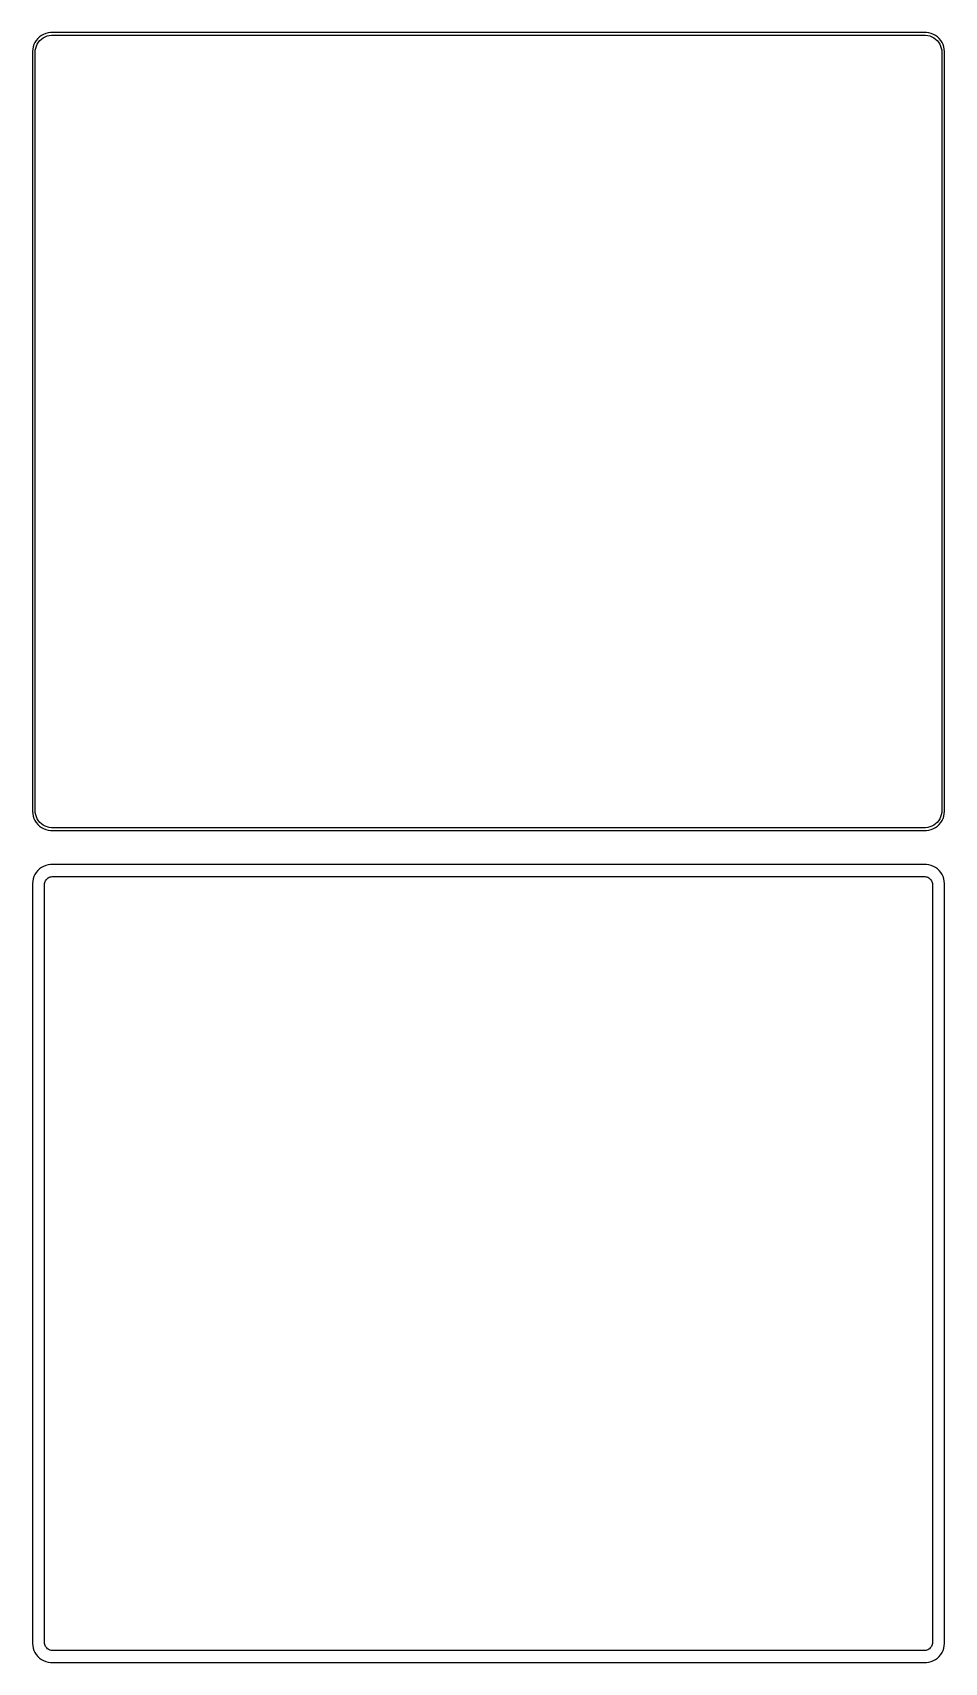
# Model space of a CAD drawing. Header units: metres. Extents: x -120 to 120, y 333 to 762.
import ezdxf

# ---------------------------------------------------------------- set-up
doc = ezdxf.new("R2010")
doc.units = ezdxf.units.M

msp = doc.modelspace()

# ---------------------------------------------------------------- linework, layer by layer
for p, q in [((-119.382, 759.409), (-119.649, 758.841)), ((-119.045, 759.939), (-119.382, 759.409)), ((-118.645, 760.423), (-119.045, 759.939)), ((-118.762, 758.956), (-118.454, 759.441)), ((-118.187, 760.853), (-118.645, 760.423)), ((-118.454, 759.441), (-118.088, 759.884)), ((-117.679, 761.222), (-118.187, 760.853)), ((-118.088, 759.884), (-117.668, 760.278)), ((-117.129, 761.524), (-117.679, 761.222)), ((-117.668, 760.278), (-117.203, 760.616)), ((-117.203, 760.616), (-116.699, 760.893)), ((-116.545, 761.755), (-117.129, 761.524)), ((-116.699, 760.893), (-116.165, 761.104)), ((-115.937, 761.911), (-116.545, 761.755)), ((-116.165, 761.104), (-115.608, 761.247)), ((-115.314, 761.99), (-115.937, 761.911)), ((-115.608, 761.247), (-115.037, 761.319)), ((115.314, 761.99), (-115.314, 761.99)), ((-115.037, 761.319), (115.037, 761.319)), ((115.037, 761.319), (115.608, 761.247)), ((115.937, 761.911), (115.314, 761.99)), ((115.608, 761.247), (116.165, 761.104)), ((116.545, 761.755), (115.937, 761.911)), ((116.165, 761.104), (116.699, 760.893)), ((117.129, 761.524), (116.545, 761.755)), ((116.699, 760.893), (117.203, 760.616)), ((117.679, 761.222), (117.129, 761.524)), ((117.203, 760.616), (117.668, 760.278)), ((117.668, 760.278), (118.088, 759.884)), ((118.187, 760.853), (117.679, 761.222)), ((118.088, 759.884), (118.454, 759.441)), ((118.645, 760.423), (118.187, 760.853)), ((118.454, 759.441), (118.762, 758.956)), ((119.045, 759.939), (118.645, 760.423)), ((119.382, 759.409), (119.045, 759.939)), ((119.649, 758.841), (119.382, 759.409)), ((-119.961, 757.627), (-120, 757)), ((-120, 757), (-120, 557)), ((-119.843, 758.243), (-119.961, 757.627)), ((-119.649, 758.841), (-119.843, 758.243)), ((-119.328, 756.75), (-119.292, 757.324)), ((-119.328, 557.25), (-119.328, 756.75)), ((-119.292, 757.324), (-119.185, 757.889)), ((-119.185, 757.889), (-119.007, 758.435)), ((-119.007, 758.435), (-118.762, 758.956)), ((118.762, 758.956), (119.007, 758.435)), ((119.007, 758.435), (119.185, 757.889)), ((119.185, 757.889), (119.292, 757.324)), ((119.292, 757.324), (119.328, 756.75)), ((119.328, 756.75), (119.328, 557.25)), ((119.843, 758.243), (119.649, 758.841)), ((119.961, 757.627), (119.843, 758.243)), ((120, 757), (119.961, 757.627)), ((120, 557), (120, 757)), ((-120, 557), (-119.961, 556.373)), ((-119.961, 556.373), (-119.843, 555.757)), ((-119.843, 555.757), (-119.649, 555.159)), ((-119.649, 555.159), (-119.382, 554.591)), ((-119.382, 554.591), (-119.045, 554.061)), ((-119.292, 556.676), (-119.328, 557.25)), ((-119.185, 556.111), (-119.292, 556.676)), ((-119.007, 555.565), (-119.185, 556.111)), ((-119.045, 554.061), (-118.645, 553.577)), ((-118.762, 555.044), (-119.007, 555.565)), ((-118.454, 554.559), (-118.762, 555.044)), ((-118.645, 553.577), (-118.187, 553.147)), ((-118.088, 554.116), (-118.454, 554.559)), ((-117.668, 553.722), (-118.088, 554.116)), ((-117.203, 553.384), (-117.668, 553.722)), ((117.668, 553.722), (117.203, 553.384)), ((118.088, 554.116), (117.668, 553.722)), ((118.454, 554.559), (118.088, 554.116)), ((118.187, 553.147), (118.645, 553.577)), ((118.762, 555.044), (118.454, 554.559)), ((118.645, 553.577), (119.045, 554.061)), ((119.007, 555.565), (118.762, 555.044)), ((119.185, 556.111), (119.007, 555.565)), ((119.045, 554.061), (119.382, 554.591)), ((119.292, 556.676), (119.185, 556.111)), ((119.328, 557.25), (119.292, 556.676)), ((119.382, 554.591), (119.649, 555.159)), ((119.649, 555.159), (119.843, 555.757)), ((119.843, 555.757), (119.961, 556.373)), ((119.961, 556.373), (120, 557)), ((-118.187, 553.147), (-117.679, 552.778)), ((-117.679, 552.778), (-117.129, 552.476)), ((-116.699, 553.107), (-117.203, 553.384)), ((-117.129, 552.476), (-116.545, 552.245)), ((-116.165, 552.896), (-116.699, 553.107)), ((-116.545, 552.245), (-115.937, 552.089)), ((-115.608, 552.753), (-116.165, 552.896)), ((-115.937, 552.089), (-115.314, 552.01)), ((-115.037, 552.681), (-115.608, 552.753)), ((-115.314, 552.01), (115.314, 552.01)), ((115.037, 552.681), (-115.037, 552.681)), ((115.608, 552.753), (115.037, 552.681)), ((115.314, 552.01), (115.937, 552.089)), ((116.165, 552.896), (115.608, 552.753)), ((115.937, 552.089), (116.545, 552.245)), ((116.699, 553.107), (116.165, 552.896)), ((116.545, 552.245), (117.129, 552.476)), ((117.203, 553.384), (116.699, 553.107)), ((117.129, 552.476), (117.679, 552.778)), ((117.679, 552.778), (118.187, 553.147)), ((-119.045, 540.939), (-119.382, 540.409)), ((-118.645, 541.423), (-119.045, 540.939)), ((-118.187, 541.853), (-118.645, 541.423)), ((-117.679, 542.222), (-118.187, 541.853)), ((-117.129, 542.524), (-117.679, 542.222)), ((-116.545, 542.755), (-117.129, 542.524)), ((-115.937, 542.911), (-116.545, 542.755)), ((-115.314, 542.99), (-115.937, 542.911)), ((115.314, 542.99), (-115.314, 542.99)), ((115.937, 542.911), (115.314, 542.99)), ((116.545, 542.755), (115.937, 542.911)), ((117.129, 542.524), (116.545, 542.755)), ((117.679, 542.222), (117.129, 542.524)), ((118.187, 541.853), (117.679, 542.222)), ((118.645, 541.423), (118.187, 541.853)), ((119.045, 540.939), (118.645, 541.423)), ((119.382, 540.409), (119.045, 540.939)), ((-119.961, 538.627), (-120, 538)), ((-120, 538), (-120, 338)), ((-119.843, 539.243), (-119.961, 538.627)), ((-119.649, 539.841), (-119.843, 539.243)), ((-119.382, 540.409), (-119.649, 539.841)), ((-116.86, 537.75), (-116.843, 538.014)), ((-116.86, 338.25), (-116.86, 537.75)), ((-116.843, 538.014), (-116.793, 538.275)), ((-116.793, 538.275), (-116.711, 538.527)), ((-116.711, 538.527), (-116.599, 538.766)), ((-116.599, 538.766), (-116.457, 538.99)), ((-116.457, 538.99), (-116.288, 539.194)), ((-116.288, 539.194), (-116.095, 539.376)), ((-116.095, 539.376), (-115.88, 539.531)), ((-115.88, 539.531), (-115.648, 539.659)), ((-115.648, 539.659), (-115.402, 539.756)), ((-115.402, 539.756), (-115.145, 539.822)), ((-115.145, 539.822), (-114.882, 539.855)), ((-114.882, 539.855), (114.882, 539.855)), ((114.882, 539.855), (115.145, 539.822)), ((115.145, 539.822), (115.402, 539.756)), ((115.402, 539.756), (115.648, 539.659)), ((115.648, 539.659), (115.88, 539.531)), ((115.88, 539.531), (116.095, 539.376)), ((116.095, 539.376), (116.288, 539.194)), ((116.288, 539.194), (116.457, 538.99)), ((116.457, 538.99), (116.599, 538.766)), ((116.599, 538.766), (116.711, 538.527)), ((116.711, 538.527), (116.793, 538.275)), ((116.793, 538.275), (116.843, 538.014)), ((116.843, 538.014), (116.86, 537.75)), ((116.86, 537.75), (116.86, 338.25)), ((119.649, 539.841), (119.382, 540.409)), ((119.843, 539.243), (119.649, 539.841)), ((119.961, 538.627), (119.843, 539.243)), ((120, 538), (119.961, 538.627)), ((120, 338), (120, 538)), ((-120, 338), (-119.961, 337.373)), ((-119.961, 337.373), (-119.843, 336.757)), ((-119.843, 336.757), (-119.649, 336.159)), ((-119.649, 336.159), (-119.382, 335.591)), ((-119.382, 335.591), (-119.045, 335.061)), ((-119.045, 335.061), (-118.645, 334.577)), ((-116.843, 337.986), (-116.86, 338.25)), ((-116.793, 337.725), (-116.843, 337.986)), ((-116.711, 337.473), (-116.793, 337.725)), ((-116.599, 337.234), (-116.711, 337.473)), ((-116.457, 337.01), (-116.599, 337.234)), ((-116.288, 336.806), (-116.457, 337.01)), ((-116.095, 336.624), (-116.288, 336.806)), ((-115.88, 336.469), (-116.095, 336.624)), ((-115.648, 336.341), (-115.88, 336.469)), ((-115.402, 336.244), (-115.648, 336.341)), ((-115.145, 336.178), (-115.402, 336.244)), ((-114.882, 336.145), (-115.145, 336.178)), ((114.882, 336.145), (-114.882, 336.145)), ((115.145, 336.178), (114.882, 336.145)), ((115.402, 336.244), (115.145, 336.178)), ((115.648, 336.341), (115.402, 336.244)), ((115.88, 336.469), (115.648, 336.341)), ((116.095, 336.624), (115.88, 336.469)), ((116.288, 336.806), (116.095, 336.624)), ((116.457, 337.01), (116.288, 336.806)), ((116.599, 337.234), (116.457, 337.01)), ((116.711, 337.473), (116.599, 337.234)), ((116.793, 337.725), (116.711, 337.473)), ((116.843, 337.986), (116.793, 337.725)), ((116.86, 338.25), (116.843, 337.986)), ((118.645, 334.577), (119.045, 335.061)), ((119.045, 335.061), (119.382, 335.591)), ((119.382, 335.591), (119.649, 336.159)), ((119.649, 336.159), (119.843, 336.757)), ((119.843, 336.757), (119.961, 337.373)), ((119.961, 337.373), (120, 338)), ((-118.645, 334.577), (-118.187, 334.147)), ((-118.187, 334.147), (-117.679, 333.778)), ((-117.679, 333.778), (-117.129, 333.476)), ((-117.129, 333.476), (-116.545, 333.245)), ((-116.545, 333.245), (-115.937, 333.089)), ((-115.937, 333.089), (-115.314, 333.01)), ((-115.314, 333.01), (115.314, 333.01)), ((115.314, 333.01), (115.937, 333.089)), ((115.937, 333.089), (116.545, 333.245)), ((116.545, 333.245), (117.129, 333.476)), ((117.129, 333.476), (117.679, 333.778)), ((117.679, 333.778), (118.187, 334.147)), ((118.187, 334.147), (118.645, 334.577))]:
    msp.add_line(p, q)

doc.saveas('drawing.dxf')
